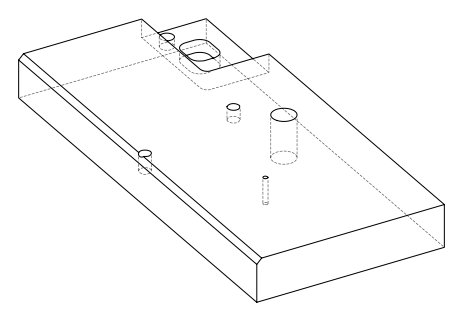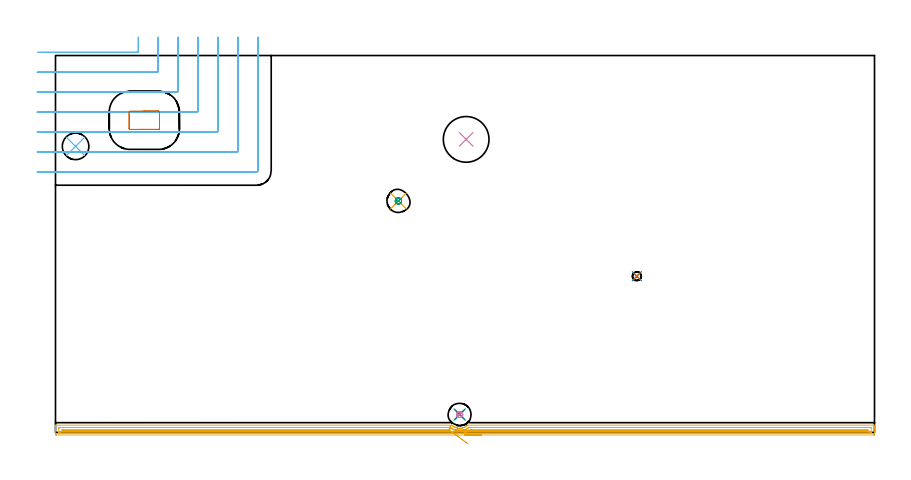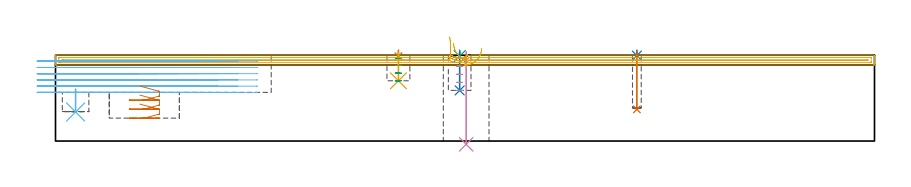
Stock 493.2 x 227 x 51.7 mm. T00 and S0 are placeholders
(PLAN: 13 operations, 9 tool changes, 27.2 min)
(1 SPOT_DRILL | STEP1POCKET | NXT0321_9005460120000 | 0.03 min | 2 mm3)
(2 SPOT_DRILL_1 | STEP1POCKET_2 | NXT0321_9005460120000 | 0.03 min | 0 mm3)
(3 SPOT_DRILL_2 | STEP1POCKET_3 | NXT0321_9005460120000 | 0.03 min | 2 mm3)
(4 INDEXABLE_INSERT_DRILL_THROUGH_HOLE_FROM_SOLID | STEP1HOLE | NXT0302_026 | 0.22 min | 30670 mm3)
(5 DRILL_BLIND_HOLE_INTO_CENTER | STEP1POCKET | NXT0301_128 | 0.07 min | 1611 mm3)
(6 INDEXABLE_INSERT_DRILL_BLIND_HOLE_FROM_SOLID | STEP1POCKET_1 | NXT0302_003 | 0.06 min | 6851 mm3)
(7 DRILL_BLIND_HOLE_INTO_CENTER_1 | STEP1POCKET_2 | NXT0301_024 | 0.14 min | 661 mm3)
(8 DRILL_BLIND_HOLE_INTO_CENTER_2 | STEP1POCKET_3 | NXT0301_128 | 0.09 min | 2261 mm3)
(9 MILL_ROUGH_BLIND_HOLE_CONTOUR | STEP1POCKET | NXT0201_013 | Spiral | 0.31 min | 685 mm3)
(10 MILL_ROUGH_BLIND_HOLE_CONTOUR_1 | STEP1POCKET_3 | NXT0201_013 | Spiral | 0.36 min | 816 mm3)
(11 AREA_MILL | FG_CHAMFER_SURFACE | UGT0205_001 | 12.04 min | 8574 mm3)
(12 MILL_CORNER_NOTCH_RECTANGULAR | CORNER_NOTCH_RECTANGULAR | UGT0201_008 | Follow Part, ap 4, ae 75% | 13.04 min | 222418 mm3)
(13 MILL_RECTANGULAR_POCKET | POCKET_RECTANGULAR_STRAIGHT | UGT0201_106 | Follow Part, ap 6, ae 75% | 0.75 min | 20783 mm3)
(TOOL NXT0321_9005460120000 | NC Spot Drill, 142deg, 12mm, Carbide, Uncoated | D12 PA142 FL30 Z2)
(TOOL NXT0302_026 | Index. Insert Drill 27.5mm [880-D2750L32-03] | D27.5 PA176 FL83 Z2)
(TOOL NXT0301_128 | Carbide Drill 12mm [861.1-1200-036A1-GP GC34] | D12 PA150 FL37.4 Z2)
(TOOL NXT0302_003 | Index. Insert Drill 16mm [880-D1600L20-05] | D16 PA176 FL80 Z2)
(TOOL NXT0301_024 | Carbide Drill 5.3mm [860.1-0530-027A1-MM 2214] | D5.3 PA140 FL44 Z2)
(TOOL NXT0201_013 | ENDMILL 10mm | D10 FL30 Z4)
(TOOL UGT0205_001 | Chamfer Mill 20 x 3 x 45 deg. | D20 FL50 Z2)
(TOOL UGT0201_008 | End Mill 16 mm | D16 FL32 Z4)
(TOOL UGT0201_106 | End Mill 24 mm | D24 FL25 Z2)
(OP 1 SPOT_DRILL)
G17 G21 G94 G90
T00 M6
G54
G17 G0 G90 X206.5 Y139.4 S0 M3
G43 Z61.7 H0
G94 G81 G98 Z51.106 F250. R54.7
G80
M5
M2
(OP 2 SPOT_DRILL_1)
G17 G21 G94 G90
T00 M6
G54
G17 G0 G90 X350.1 Y94.1 S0 M3
G43 Z61.7 H0
G94 G81 G98 Z51.472 F250. R54.7
G80
M5
M2
(OP 3 SPOT_DRILL_2)
G17 G21 G94 G90
T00 M6
G54
G17 G0 G90 X243.4 Y10.8 S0 M3
G43 Z61.7 H0
G94 G81 G98 Z51.115 F250. R54.7
G80
M5
M2
(OP 4 INDEXABLE_INSERT_DRILL_THROUGH_HOLE_FROM_SOLID)
G17 G21 G94 G90
T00 M6
G54
G17 G0 G90 X247.3 Y176.5 S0 M3
G43 Z61.7 H1
G94 G81 G98 Z-1.98 F250. R53.7
G80
M5
M2
(OP 5 DRILL_BLIND_HOLE_INTO_CENTER)
G17 G21 G94 G90
T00 M6
G54
G17 G0 G90 X206.5 Y139.4 S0 M3
G43 Z61.7 H1
G94 G81 G98 Z36.3 F250. R53.7
G80
M5
M2
(OP 6 INDEXABLE_INSERT_DRILL_BLIND_HOLE_FROM_SOLID)
G17 G21 G94 G90
T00 M6
G54
G17 G0 G90 X12.1 Y172.3 S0 M3
G43 Z61.7 H1
G94 G81 G98 Z17.5 F250. R31.3
G80
M5
M2
(OP 7 DRILL_BLIND_HOLE_INTO_CENTER_1)
G17 G21 G94 G90
T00 M6
G54
G17 G0 G90 X350.1 Y94.1 S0 M3
G43 Z61.7 H1
G94 G81 G98 Z19.1 F250. R53.7
G80
M5
M2
(OP 8 DRILL_BLIND_HOLE_INTO_CENTER_2)
G17 G21 G94 G90
T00 M6
G54
G17 G0 G90 X243.4 Y10.8 S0 M3
G43 Z61.7 H1
G94 G81 G98 Z30.5 F250. R53.7
G80
M5
M2
(OP 9 MILL_ROUGH_BLIND_HOLE_CONTOUR)
G17 G21 G94 G90
T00 M6
G54
G17 G0 G90 X206.5 Y139.4 S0 M3
G43 Z61.7 H0
Z50.1
G94 G3 X207.039 Y140.761 R0.787 F250.
X205.115 Y140.701 R1.361
X205.199 Y138.015 R1.9
X205.115 Y140.701 R-1.9
X205.157 Y139.358 R0.95
X206.5 Y139.4 R0.95
G0 Z45.5
G3 X207.039 Y140.761 R0.787
X205.115 Y140.701 R1.361
X205.199 Y138.015 R1.9
X205.115 Y140.701 R-1.9
X205.157 Y139.358 R0.95
X206.5 Y139.4 R0.95
G0 Z40.9
G3 X207.039 Y140.761 R0.787
X205.115 Y140.701 R1.361
X205.199 Y138.015 R1.9
X205.115 Y140.701 R-1.9
X205.157 Y139.358 R0.95
X206.5 Y139.4 R0.95
G0 Z36.3
G3 X207.039 Y140.761 R0.787
X205.115 Y140.701 R1.361
X205.199 Y138.015 R1.9
X205.115 Y140.701 R-1.9
X205.157 Y139.358 R0.95
X206.5 Y139.4 R0.95
G0 Z61.7
M5
M2
(OP 10 MILL_ROUGH_BLIND_HOLE_CONTOUR_1)
G17 G21 G94 G90
T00 M6
G54
G17 G0 G90 X243.4 Y10.8 S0 M3
G43 Z61.7 H0
Z49.86
G94 G3 X243.976 Y12.024 R0.748 F250.
X242.253 Y12.187 R1.224
X242.013 Y9.653 R1.8
X242.253 Y12.187 R-1.8
X242.133 Y10.92 R0.9
X243.4 Y10.8 R0.9
G0 Z45.02
G3 X243.976 Y12.024 R0.748
X242.253 Y12.187 R1.224
X242.013 Y9.653 R1.8
X242.253 Y12.187 R-1.8
X242.133 Y10.92 R0.9
X243.4 Y10.8 R0.9
G0 Z40.18
G3 X243.976 Y12.024 R0.748
X242.253 Y12.187 R1.224
X242.013 Y9.653 R1.8
X242.253 Y12.187 R-1.8
X242.133 Y10.92 R0.9
X243.4 Y10.8 R0.9
G0 Z35.34
G3 X243.976 Y12.024 R0.748
X242.253 Y12.187 R1.224
X242.013 Y9.653 R1.8
X242.253 Y12.187 R-1.8
X242.133 Y10.92 R0.9
X243.4 Y10.8 R0.9
G0 Z30.5
G3 X243.976 Y12.024 R0.748
X242.253 Y12.187 R1.224
X242.013 Y9.653 R1.8
X242.253 Y12.187 R-1.8
X242.133 Y10.92 R0.9
X243.4 Y10.8 R0.9
G0 Z61.7
M5
M2
(OP 11 AREA_MILL)
G17 G21 G94 G90
T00 M6
G54
G17 G0 G90 X256.6 Y-1.5 S1061 M3
G43 Z61.7 H0
Z55.8
G94 G1 X256.562 Z54.928 F250.
X256.448 Z54.064
X256.259 Z53.212
X255.997 Z52.38
X255.663 Z51.574
X255.26 Z50.8
X254.792 Z50.064
X254.26 Z49.372
X253.671 Z48.729
X253.028 Z48.14
X252.336 Z47.608
X251.6 Z47.14
X250.826 Z46.737
X250.02 Z46.403
X249.188 Z46.141
X248.336 Z45.952
X247.472 Z45.838
X246.6 Z45.8
X0.633
X0.296 Y-1.498 Z45.801
X0.01 Y-1.493 Z45.804
X0. Y-1.169 Z46.128
Y1.45 Z48.745
Y2.833 Z50.129
Y3.196 Z50.491
Y3.921 Z51.221
Y4.125 Z51.424
X0.002 Y4.264 Z51.556
X0.01 Y4.404 Z51.695
X0.182 Y4.4 Z51.7
X238.553
X238.672 Y4.404 Z51.696
X238.767 Y4.328 Z51.624
X238.808 Y4.291 Z51.588
X238.997 Y4.131 Z51.429
X239.072 Y4.069 Z51.366
X239.123 Y4.025 Z51.323
X239.424 Y3.791 Z51.091
X239.447 Y3.773 Z51.073
X239.736 Y3.579 Z50.879
X240.031 Y3.397 Z50.697
X240.185 Y3.312 Z50.61
X240.341 Y3.233 Z50.53
X240.422 Y3.196 Z50.495
X240.543 Y3.142 Z50.441
X240.637 Y3.102 Z50.397
X240.752 Y3.05 Z50.346
X240.785 Y3.036 Z50.331
X240.935 Y2.979 Z50.273
X241.127 Y2.905 Z50.202
X241.236 Y2.863 Z50.16
X241.681 Y2.732 Z50.028
X241.962 Y2.668 Z49.966
X242.13 Y2.631 Z49.927
X242.23 Y2.614 Z49.913
X242.576 Y2.559 Z49.859
X243.024 Y2.517 Z49.812
X243.09 Y2.515 Z49.808
X243.261 Y2.51 Z49.799
X243.352 Y2.505
X243.373 Y2.504 Z49.798
X243.478 Y2.505 Z49.799
X243.517 Y2.507 Z49.796
X243.525 Z49.797
X243.702 Y2.511 Z49.808
X243.917 Y2.528 Z49.822
X244.366 Y2.579 Z49.877
X244.811 Y2.659 Z49.955
X245.146 Y2.741 Z50.039
X245.261 Y2.77 Z50.068
X245.681 Y2.905 Z50.203
X245.706 Y2.912 Z50.211
X246.156 Y3.095 Z50.394
X246.6 Y3.304 Z50.603
X246.768 Y3.397 Z50.696
X247.136 Y3.629 Z50.927
X247.352 Y3.778 Z51.076
X247.494 Y3.875 Z51.174
X247.69 Y4.032 Z51.332
X247.746 Y4.077 Z51.377
X247.944 Y4.248 Z51.548
X247.993 Y4.291 Z51.589
X248.128 Y4.403 Z51.697
X248.381 Y4.4 Z51.7
X493.014
X493.19 Y4.397 Z51.689
X493.198 Y4.264 Z51.556
X493.2 Y4.125 Z51.424
Y3.921 Z51.221
Y3.196 Z50.491
Y1.96 Z49.257
Y0.577 Z47.873
Y-0.041 Z47.255
Y-0.914 Z46.383
X493.197 Y-1.169 Z46.128
X493.19 Y-1.493 Z45.804
X492.904 Y-1.498 Z45.801
X492.567 Y-1.5 Z45.8
X246.6
Y-0.086 Z47.214
X3.101
X2.422 Y-0.084 Z47.216
X2.204 Y-0.083 Z47.217
X2.063 Y-0.079 Z47.221
X2.009 Y-0.07 Z47.23
X2.007 Y-0.04 Z47.26
X2.002 Y0.114 Z47.414
X2. Y2.323 Z49.623
X2.001 Y2.733 Z50.033
X2.006 Y2.872 Z50.172
X2.01 Y2.975 Z50.275
X2.083 Y2.979 Z50.279
X2.422 Y2.983 Z50.283
X2.638 Y2.985 Z50.285
X236.761
X236.978 Y2.984 Z50.284
X237.656 Y2.979 Z50.279
X237.764 Y2.969 Z50.269
X238.211 Y2.654 Z49.954
X238.55 Y2.435 Z49.735
X238.594 Y2.408 Z49.708
X238.742 Y2.323 Z49.623
X239.196 Y2.081 Z49.381
X239.445 Y1.968 Z49.268
X240.087 Y1.696 Z48.996
X240.339 Y1.6 Z48.9
X240.385 Y1.583 Z48.883
X240.422 Y1.572 Z48.872
X240.837 Y1.45 Z48.75
X241.233 Y1.352 Z48.652
X241.364 Y1.323 Z48.623
X242.128 Y1.187 Z48.487
X242.433 Y1.152 Z48.452
X243.022 Y1.105 Z48.405
X243.387 Y1.094 Z48.394
X243.917 Y1.111 Z48.411
X244.238 Y1.136 Z48.436
X244.811 Y1.207 Z48.507
X245.023 Y1.243 Z48.543
X245.336 Y1.299 Z48.599
X245.706 Y1.382 Z48.682
X245.761 Y1.395 Z48.695
X245.971 Y1.45 Z48.75
X246.511 Y1.623 Z48.923
X246.6 Y1.655 Z48.955
X247.085 Y1.849 Z49.149
X247.494 Y2.034 Z49.334
X247.694 Y2.128 Z49.428
X248.055 Y2.323 Z49.623
X248.261 Y2.447 Z49.747
X248.389 Y2.528 Z49.828
X248.976 Y2.923 Z50.223
X249.04 Y2.966 Z50.266
X249.074 Y2.979 Z50.279
X249.114 Y2.981 Z50.281
X249.283 Y2.984 Z50.284
X249.499 Y2.985 Z50.285
X490.099 Y2.986 Z50.286
X490.778 Y2.984 Z50.284
X490.997 Y2.983 Z50.283
X491.137 Y2.979 Z50.279
X491.19 Y2.97 Z50.27
X491.193 Y2.94 Z50.24
X491.198 Y2.786 Z50.086
X491.2 Y0.577 Z47.877
X491.199 Y0.167 Z47.467
X491.195 Y0.028 Z47.328
X491.19 Y-0.075 Z47.225
X491.117 Y-0.079 Z47.221
X490.778 Y-0.083 Z47.217
X490.562 Y-0.085 Z47.215
X246.6 Y-0.086 Z47.214
X249.529 Y1.335 Z48.635
X249.56 Y1.358 Z48.658
X249.695 Y1.45 Z48.75
X249.828 Y1.533 Z48.833
X249.869 Y1.558 Z48.858
X249.93 Y1.564 Z48.864
X250.056 Y1.569 Z48.869
X250.178 Y1.57 Z48.87
X250.948 Y1.571 Z48.871
X254.651
X488.865
X488.989 Y1.57 Z48.87
X489.113 Y1.567 Z48.867
X489.187 Y1.564 Z48.864
X489.191 Y1.518 Z48.818
X489.193 Y1.45 Z48.75
X489.19 Y1.349 Z48.649
X489.182 Y1.335 Z48.635
X489.155 Y1.332 Z48.632
X489.112 Y1.33 Z48.63
X488.989 Y1.329 Z48.629
X488.219 Y1.328 Z48.628
X250.053 Y1.329 Z48.629
X249.804 Y1.33 Z48.63
X249.638 Y1.333 Z48.633
X249.529 Y1.335 Z48.635
X248.659 Y1.357 Z48.695
X247.797 Y1.379 Z48.831
X246.951 Y1.4 Z49.041
X246.126 Y1.42 Z49.324
X245.329 Y1.44 Z49.677
X244.565 Y1.459 Z50.099
X243.842 Y1.477 Z50.586
X243.163 Y1.494 Z51.134
X242.535 Y1.51 Z51.74
X241.962 Y1.524 Z52.397
X241.449 Y1.537 Z53.102
X240.999 Y1.548 Z53.85
X240.615 Y1.558 Z54.633
X240.302 Y1.565 Z55.447
X240.06 Y1.571 Z56.286
X239.893 Y1.576 Z57.142
X239.8 Y1.578 Z58.009
X239.784 Z58.881
G0 X237.315 Y1.507 Z62.777
G1 X237.443 Y2.074 Z62.127
X237.558 Y2.583 Z61.428
X237.659 Y3.032 Z60.687
X237.745 Y3.416 Z59.908
X237.816 Y3.732 Z59.098
X237.871 Y3.977 Z58.263
X237.91 Y4.151 Z57.409
X237.933 Y4.252 Z56.543
X237.939 Y4.279 Z55.671
X237.928 Y4.231 Z54.8
X237.901 Y4.11 Z53.936
X237.857 Y3.915 Z53.087
X237.797 Y3.649 Z52.258
X237.722 Y3.314 Z51.456
X237.631 Y2.911 Z50.688
X237.527 Y2.445 Z49.958
X237.408 Y1.919 Z49.272
X237.277 Y1.336 Z48.636
X237.259 Y1.334 Z48.634
X237.01 Y1.329 Z48.629
X236.886
X4.335
X4.211 Y1.33 Z48.63
X4.087 Y1.333 Z48.633
X4.013 Y1.335 Z48.635
X4.009 Y1.382 Z48.682
X4.007 Y1.45 Z48.75
X4.01 Y1.551 Z48.851
X4.019 Y1.565 Z48.865
X4.046 Y1.568 Z48.868
X4.088 Y1.57 Z48.87
X4.211 Y1.571 Z48.871
X4.981
X236.637
X236.761 Y1.57 Z48.87
X236.885 Y1.566 Z48.866
X236.917 Y1.564 Z48.864
X236.939 Y1.553 Z48.853
X236.99 Y1.524 Z48.824
X237.108 Y1.45 Z48.75
X237.188 Y1.398 Z48.698
X237.245 Y1.36 Z48.66
X237.277 Y1.336 Z48.636
X237.896 Y0.88 Z48.225
X238.542 Y0.405 Z47.881
X239.21 Y-0.087 Z47.609
X239.894 Y-0.59 Z47.411
X240.589 Y-1.102 Z47.287
X241.291 Y-1.619 Z47.239
X241.993 Y-2.136 Z47.267
X242.691 Y-2.649 Z47.371
X243.378 Y-3.155 Z47.55
X244.051 Y-3.65 Z47.802
X244.703 Y-4.13 Z48.127
X245.33 Y-4.592 Z48.521
X245.927 Y-5.031 Z48.981
X246.489 Y-5.445 Z49.504
X247.012 Y-5.83 Z50.086
X247.493 Y-6.184 Z50.722
X247.927 Y-6.504 Z51.408
X248.311 Y-6.787 Z52.139
G0 Z61.7
M5
M2
(OP 12 MILL_CORNER_NOTCH_RECTANGULAR)
G17 G21 G94 G90
T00 M6
G54
G17 G0 G90 X-10.771 Y228.9 S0 M3
G43 Z61.842 H0
Z48.085
G94 G1 X-7.771 F250.
X49.106 F500.
G3 X49.9 Y229.694 R0.8
G1 Y235.
Y238. F250.
G0 Z61.842
X-11. Y216.9
Z48.085
G1 X-8.
X61.106 F500.
G3 X61.9 Y217.694 R0.8
G1 Y235.
Y238. F250.
G0 Z61.842
X-11. Y204.9
Z48.085
G1 X-8.
X73.106 F500.
G3 X73.9 Y205.694 R0.8
G1 Y235.
Y238. F250.
G0 Z61.842
X-11. Y192.9
Z48.085
G1 X-8.
X85.105 F500.
G3 X85.9 Y193.695 R0.8
G1 Y235.
Y238. F250.
G0 Z61.842
X-11. Y180.9
Z48.085
G1 X-8.
X97.105 F500.
G3 X97.9 Y181.695 R0.8
G1 Y235.
Y238. F250.
G0 Z61.842
X-11. Y168.9
Z48.085
G1 X-8.
X109.105 F500.
G3 X109.9 Y169.695 R0.8
G1 Y235.
Y238. F250.
G0 Z61.842
X-11. Y156.9
Z48.085
G1 X-8.
X121.105 F500.
G3 X121.9 Y157.695 R0.8
G1 Y235.
Y238. F250.
G0 Z61.842
X-10.771 Y228.9
Z44.328
G1 X-7.771
X49.106 F500.
G3 X49.9 Y229.694 R0.8
G1 Y235.
Y238. F250.
G0 Z61.842
X-11. Y216.9
Z44.328
G1 X-8.
X61.106 F500.
G3 X61.9 Y217.694 R0.8
G1 Y235.
Y238. F250.
G0 Z61.842
X-11. Y204.9
Z44.328
G1 X-8.
X73.106 F500.
G3 X73.9 Y205.694 R0.8
G1 Y235.
Y238. F250.
G0 Z61.842
X-11. Y192.9
Z44.328
G1 X-8.
X85.105 F500.
G3 X85.9 Y193.695 R0.8
G1 Y235.
Y238. F250.
G0 Z61.842
X-11. Y180.9
Z44.328
G1 X-8.
X97.105 F500.
G3 X97.9 Y181.695 R0.8
G1 Y235.
Y238. F250.
G0 Z61.842
X-11. Y168.9
Z44.328
G1 X-8.
X109.105 F500.
G3 X109.9 Y169.695 R0.8
G1 Y235.
Y238. F250.
G0 Z61.842
X-11. Y156.9
Z44.328
G1 X-8.
X121.105 F500.
G3 X121.9 Y157.695 R0.8
G1 Y235.
Y238. F250.
G0 Z61.842
X-10.771 Y228.9
Z40.571
G1 X-7.771
X49.106 F500.
G3 X49.9 Y229.694 R0.8
G1 Y235.
Y238. F250.
G0 Z61.842
X-11. Y216.9
Z40.571
G1 X-8.
X61.106 F500.
G3 X61.9 Y217.694 R0.8
G1 Y235.
Y238. F250.
G0 Z61.842
X-11. Y204.9
Z40.571
G1 X-8.
X73.106 F500.
G3 X73.9 Y205.694 R0.8
G1 Y235.
Y238. F250.
G0 Z61.842
X-11. Y192.9
Z40.571
G1 X-8.
X85.105 F500.
G3 X85.9 Y193.695 R0.8
G1 Y235.
Y238. F250.
G0 Z61.842
X-11. Y180.9
Z40.571
G1 X-8.
X97.105 F500.
G3 X97.9 Y181.695 R0.8
G1 Y235.
Y238. F250.
G0 Z61.842
X-11. Y168.9
Z40.571
G1 X-8.
X109.105 F500.
G3 X109.9 Y169.695 R0.8
G1 Y235.
Y238. F250.
G0 Z61.842
X-11. Y156.9
Z40.571
G1 X-8.
X121.105 F500.
G3 X121.9 Y157.695 R0.8
G1 Y235.
Y238. F250.
G0 Z61.842
X-10.771 Y228.9
Z36.814
G1 X-7.771
X49.106 F500.
G3 X49.9 Y229.694 R0.8
G1 Y235.
Y238. F250.
G0 Z61.842
X-11. Y216.9
Z36.814
G1 X-8.
X61.106 F500.
G3 X61.9 Y217.694 R0.8
G1 Y235.
Y238. F250.
G0 Z61.842
X-11. Y204.9
Z36.814
G1 X-8.
X73.106 F500.
G3 X73.9 Y205.694 R0.8
G1 Y235.
Y238. F250.
G0 Z61.842
X-11. Y192.9
Z36.814
G1 X-8.
X85.105 F500.
G3 X85.9 Y193.695 R0.8
G1 Y235.
Y238. F250.
G0 Z61.842
X-11. Y180.9
Z36.814
G1 X-8.
X97.105 F500.
G3 X97.9 Y181.695 R0.8
G1 Y235.
Y238. F250.
G0 Z61.842
X-11. Y168.9
Z36.814
G1 X-8.
X109.105 F500.
G3 X109.9 Y169.695 R0.8
G1 Y235.
Y238. F250.
G0 Z61.842
X-11. Y156.9
Z36.814
G1 X-8.
X121.105 F500.
G3 X121.9 Y157.695 R0.8
G1 Y235.
Y238. F250.
G0 Z61.842
X-10.771 Y228.9
Z33.057
G1 X-7.771
X49.106 F500.
G3 X49.9 Y229.694 R0.8
G1 Y235.
Y238. F250.
G0 Z61.842
X-11. Y216.9
Z33.057
G1 X-8.
X61.106 F500.
G3 X61.9 Y217.694 R0.8
G1 Y235.
Y238. F250.
G0 Z61.842
X-11. Y204.9
Z33.057
G1 X-8.
X73.106 F500.
G3 X73.9 Y205.694 R0.8
G1 Y235.
Y238. F250.
G0 Z61.842
X-11. Y192.9
Z33.057
G1 X-8.
X85.105 F500.
G3 X85.9 Y193.695 R0.8
G1 Y235.
Y238. F250.
G0 Z61.842
X-11. Y180.9
Z33.057
G1 X-8.
X97.105 F500.
G3 X97.9 Y181.695 R0.8
G1 Y235.
Y238. F250.
G0 Z61.842
X-11. Y168.9
Z33.057
G1 X-8.
X109.105 F500.
G3 X109.9 Y169.695 R0.8
G1 Y235.
Y238. F250.
G0 Z61.842
X-11. Y156.9
Z33.057
G1 X-8.
X121.105 F500.
G3 X121.9 Y157.695 R0.8
G1 Y235.
Y238. F250.
G0 Z61.842
X-10.771 Y228.9
Z29.3
G1 X-7.771
X49.106 F500.
G3 X49.9 Y229.694 R0.8
G1 Y235.
Y238. F250.
G0 Z61.842
X-11. Y216.9
Z29.3
G1 X-8.
X61.106 F500.
G3 X61.9 Y217.694 R0.8
G1 Y235.
Y238. F250.
G0 Z61.842
X-11. Y204.9
Z29.3
G1 X-8.
X73.106 F500.
G3 X73.9 Y205.694 R0.8
G1 Y235.
Y238. F250.
G0 Z61.842
X-11. Y192.9
Z29.3
G1 X-8.
X85.105 F500.
G3 X85.9 Y193.695 R0.8
G1 Y235.
Y238. F250.
G0 Z61.842
X-11. Y180.9
Z29.3
G1 X-8.
X97.105 F500.
G3 X97.9 Y181.695 R0.8
G1 Y235.
Y238. F250.
G0 Z61.842
X-11. Y168.9
Z29.3
G1 X-8.
X109.105 F500.
G3 X109.9 Y169.695 R0.8
G1 Y235.
Y238. F250.
G0 Z61.842
X-11. Y156.9
Z29.3
G1 X-8.
X121.105 F500.
G3 X121.9 Y157.695 R0.8
G1 Y235.
Y238. F250.
G0 Z61.842
M5
M2
(OP 13 MILL_RECTANGULAR_POCKET)
G17 G21 G94 G90
T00 M6
G54
G17 G0 G90 X50.786 Y182.5 S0 M3
G43 Z61.842 H0
Z33.103
G94 G1 X62.2 Z30.045 F250.
X62.263 Z30.028
X62.421 Y182.56 Z29.983
X62.54 Y182.679 Z29.938
X62.6 Y182.837 Z29.893
Y193.063 Z27.152
X62.54 Y193.221 Z27.107
X62.421 Y193.34 Z27.062
X62.263 Y193.4 Z27.017
X62.2 Z27.
X53.5 Z24.669
X44.8 F500.
G3 X44.4 Y193. R0.4
G1 Y182.9
G3 X44.8 Y182.5 R0.4
G1 X62.2
G3 X62.6 Y182.9 R0.4
G1 Y193.
G3 X62.2 Y193.4 R0.4
G1 X53.5
X52.5
G0 X50.786 Y182.5 Z27.669
G1 X62.2 Z24.611 F250.
X62.263 Z24.594
X62.421 Y182.56 Z24.548
X62.54 Y182.679 Z24.503
X62.6 Y182.837 Z24.458
Y193.063 Z21.718
X62.54 Y193.221 Z21.673
X62.421 Y193.34 Z21.628
X62.263 Y193.4 Z21.583
X62.2 Z21.566
X53.5 Z19.234
X44.8 F500.
G3 X44.4 Y193. R0.4
G1 Y182.9
G3 X44.8 Y182.5 R0.4
G1 X62.2
G3 X62.6 Y182.9 R0.4
G1 Y193.
G3 X62.2 Y193.4 R0.4
G1 X53.5
X52.5
G0 X50.786 Y182.5 Z22.234
G1 X62.2 Z19.176 F250.
X62.263 Z19.159
X62.421 Y182.56 Z19.114
X62.54 Y182.679 Z19.069
X62.6 Y182.837 Z19.024
Y193.063 Z16.283
X62.54 Y193.221 Z16.238
X62.421 Y193.34 Z16.193
X62.263 Y193.4 Z16.148
X62.2 Z16.131
X53.5 Z13.8
X44.8 F500.
G3 X44.4 Y193. R0.4
G1 Y182.9
G3 X44.8 Y182.5 R0.4
G1 X62.2
G3 X62.6 Y182.9 R0.4
G1 Y193.
G3 X62.2 Y193.4 R0.4
G1 X53.5
X52.5
G0 Z61.842
M5
M2
